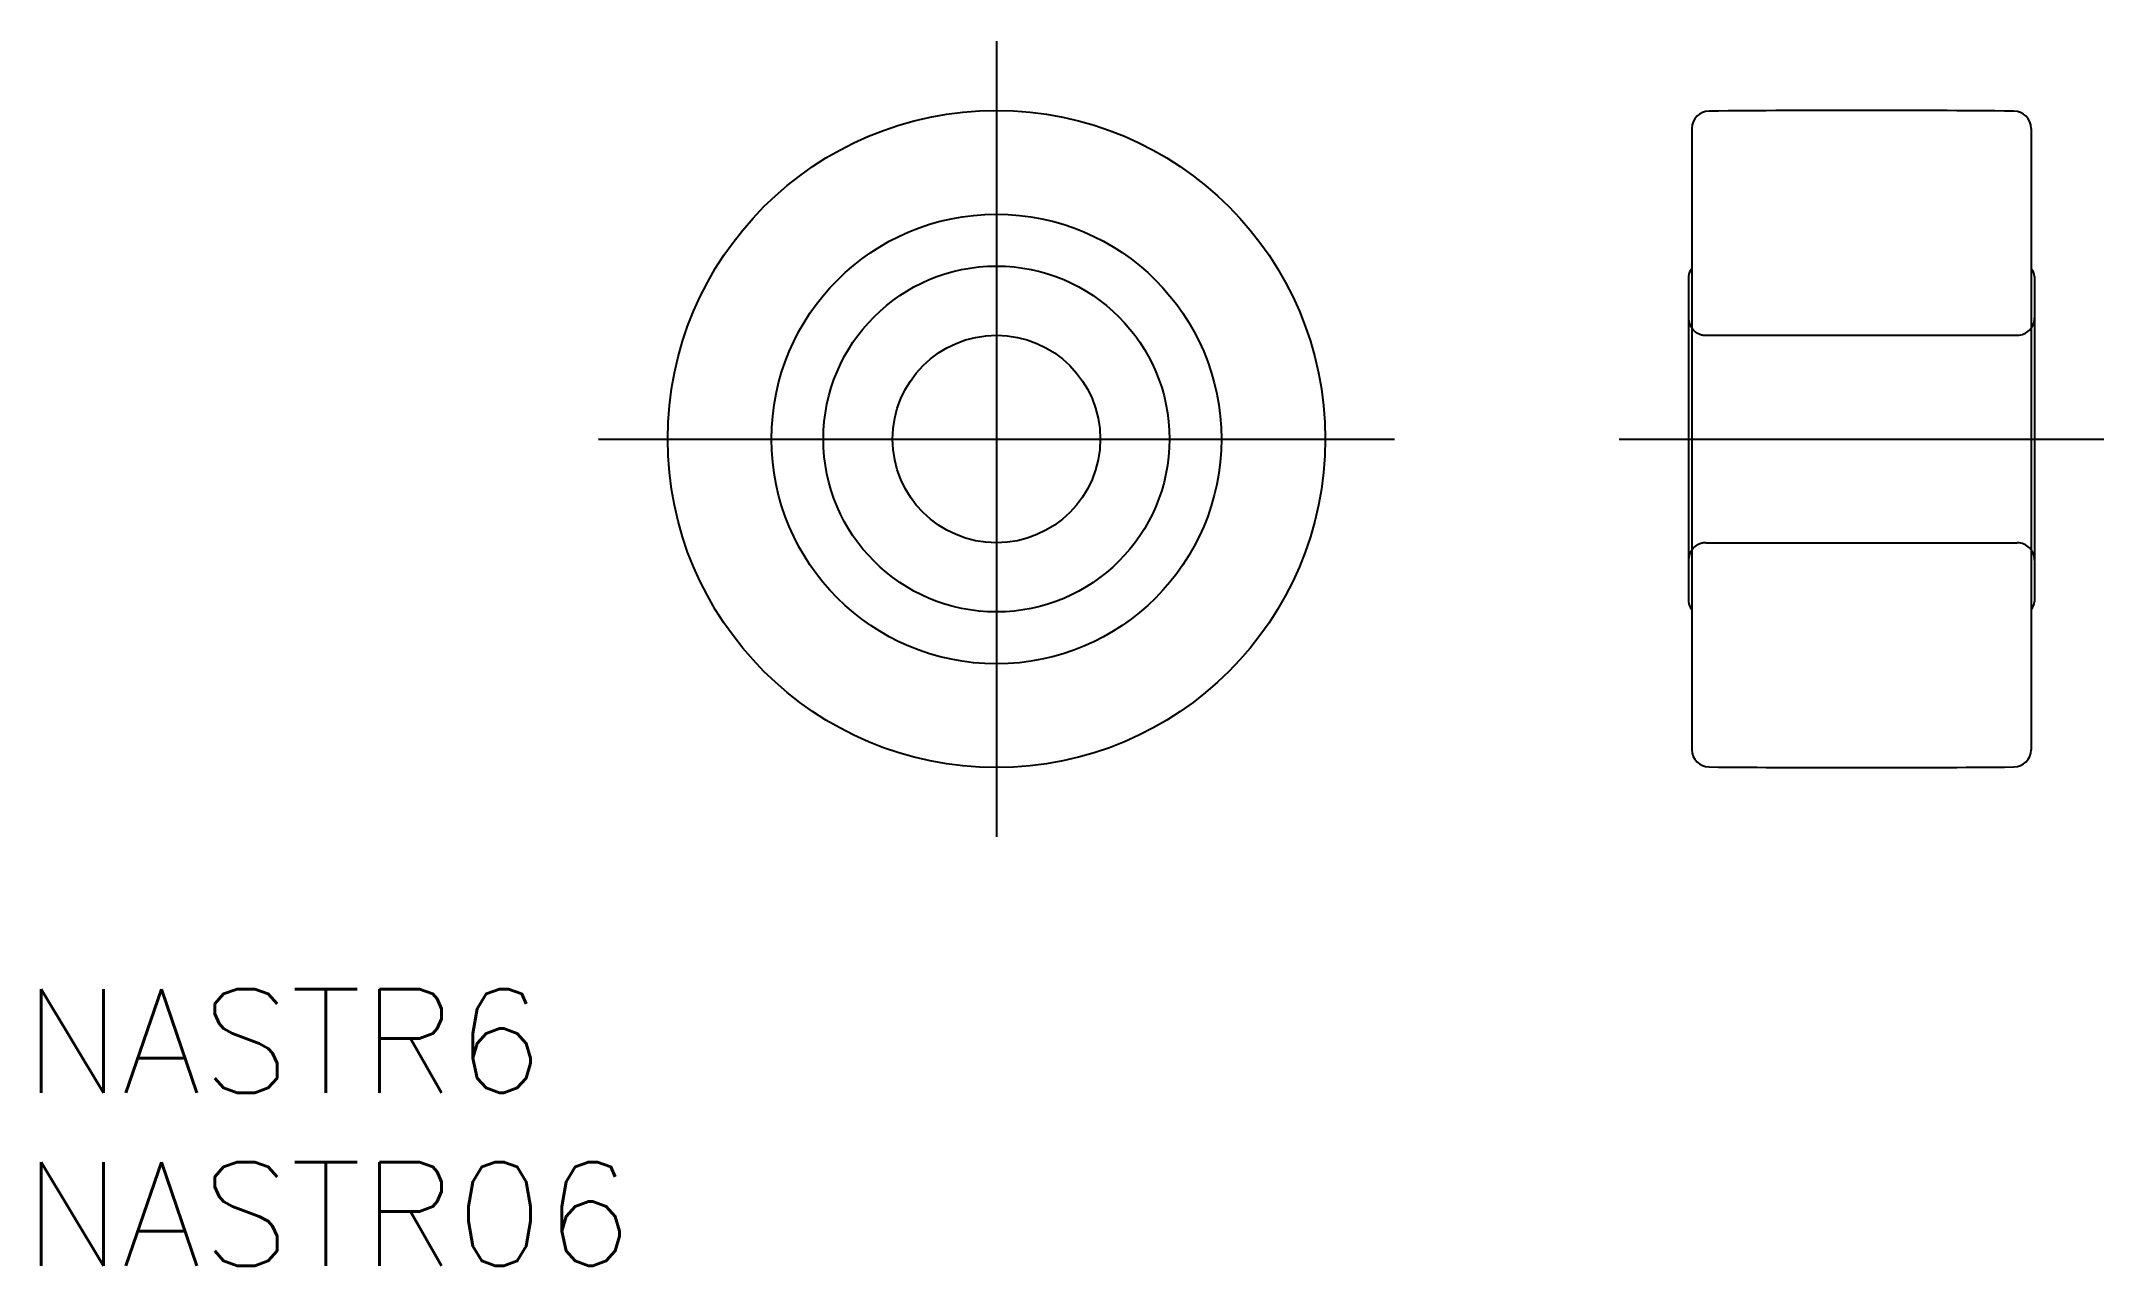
# Model space of a CAD drawing. Extents: x -27.6 to 32, y -23.9 to 11.5.
import ezdxf

# ---------------------------------------------------------------- set-up
doc = ezdxf.new("R2010")
doc.units = 0
doc.linetypes.add('CENTER', pattern=[50.8, 31.75, -6.35, 6.35, -6.35])
doc.linetypes.add('DASHED', pattern=[19.05, 12.7, -6.35])
doc.layers.get('0').update_dxf_attribs({"linetype": 'CONTINUOUS'})
doc.layers.add('CENTER', color=1, linetype='CENTER')
doc.styles.get("Standard").update_dxf_attribs({"font": 'txt.shx', "height": 3, "bigfont": 'bigfont.shx'})

msp = doc.modelspace()

# ---------------------------------------------------------------- linework, layer by layer
at = {"color": 7, "linetype": 'CONTINUOUS'}
for p, q in [((20.1, 8.981), (20.1, -8.981)), ((29.9, 8.981), (29.9, -8.981)), ((20, 4.7), (20, -4.7)), ((30, 4.7), (30, -4.7))]:
    msp.add_line(p, q, dxfattribs=at)
at = {"color": 3, "linetype": 'DASHED'}
for p, q in [((20.5, 3), (29.5, 3)), ((20.5, -3), (29.5, -3))]:
    msp.add_line(p, q, dxfattribs=at)
at = {"color": 7, "linetype": 'CONTINUOUS'}
for radius in [9.5, 6.5, 5, 3]:
    msp.add_circle((0, 0), radius, dxfattribs=at)
for centre, radius, start, end in [((20.6, 8.981), 0.5, 90.50471, 180), ((25, -490.5), 500, 89.49529, 90.50471), ((29.4, 8.981), 0.5, 0, 89.49529), ((20.3, 4.7), 0.3, 131.80954, 179.99996), ((29.7, 4.7), 0.3, 0, 48.19046), ((20.3, -4.7), 0.3, 180.00004, 228.19046), ((29.7, -4.7), 0.3, 311.80954, 0), ((20.6, -8.981), 0.5, 180, 269.49528), ((25, 490.5), 500, 269.49529, 270.50471), ((29.4, -8.981), 0.5, 270.50471, 0)]:
    msp.add_arc(centre, radius, start, end, dxfattribs=at)
at = {"color": 3, "linetype": 'DASHED'}
for centre, start, end in [((20.5, 3.5), 179.99999, 270), ((29.5, 3.5), 270, 0), ((20.5, -3.5), 90, 180.00001), ((29.5, -3.5), 0, 90)]:
    msp.add_arc(centre, 0.5, start, end, dxfattribs=at)
at = {"layer": 'CENTER', "color": 1, "linetype": 'CENTER'}
for p, q in [((0, 11.5), (0, -11.5)), ((-11.5, 0), (11.5, 0)), ((18, 0), (32, 0))]:
    msp.add_line(p, q, dxfattribs=at)

# ---------------------------------------------------------------- texts
at = {"color": 7, "linetype": 'CONTINUOUS'}
for s, p in [('NASTR6', (-28.118, -18.901)), ('NASTR06', (-28.118, -23.901))]:
    msp.add_text(s, height=3, dxfattribs=at).set_placement(p)

doc.saveas('drawing.dxf')
